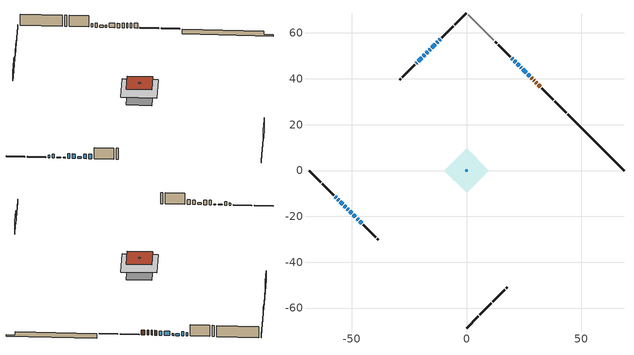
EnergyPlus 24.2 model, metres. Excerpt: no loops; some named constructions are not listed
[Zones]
conditioned space
 floor adiabatic (AdiabaticFloorConstruction): -9.62,0 0,9.62 9.62,0 0,-9.62 z3.72
 floor foundation (Slab1 construction): -6.8,0 0,6.8 6.8,0 0,-6.8 z-0.85
 wall outside (RimJoist1 construction): 0,-68.72 5.02,-63.7 / -68.72,0 -63.7,-5.02 / 0,68.72 -5.02,63.7 / 43.58,25.14 38.56,30.16 z1.28:1.58
 wall outside (RimJoist2 construction): 5.68,-63.05 10.7,-58.03 / -63.05,-5.68 -58.03,-10.7 / -5.68,63.05 -10.7,58.03 / 37.9,30.82 32.88,35.84 z1.28:1.58
 wall outside (AdiabaticWallConstruction 1): 32.23,36.49 31.36,37.36 / 30.71,38.01 30.31,38.41 / 29.66,39.06 29.27,39.46 / 28.61,40.11 28.16,40.56 z1.28:3.31
 wall outside (AdiabaticWallConstruction): -57.37,-11.35 -56.94,-11.79 z1.28:2.25; 27.51,41.21 26.79,41.93 z1.28:3.11; -11.35,57.37 -11.96,56.76 / -56.28,-12.44 -55.71,-13.02 z1.28:2.83; -55.05,-13.67 -53.99,-14.73 z1.28:1.59; -12.62,56.1 -13,55.72 z1.28:2.48; 26.13,42.59 24.63,44.1 / -52.14,-16.59 -51.51,-17.22 / -50.85,-17.87 -50.02,-18.7 / -47.78,-20.94 -47.15,-21.57 / -46.49,-22.23 -45.67,-23.06 z1.28:3.16; -13.65,55.07 -15.06,53.67 / -19.55,49.17 -20.95,47.77 z1.28:3.21; -53.33,-15.39 -52.79,-15.93 z1.28:1.56; 23.97,44.75 23.59,45.13 z1.28:2.17; 22.94,45.79 22.07,46.65 / -15.71,53.01 -16.36,52.36 z1.28:2.07; -17.02,51.71 -17.66,51.06 / -18.32,50.4 -18.9,49.83 z1.28:2.04; -49.37,-19.35 -48.43,-20.29 z1.28:2.02; 21.42,47.31 20.8,47.92 z1.28:3.06; 20.15,48.57 19.81,48.92 z1.28:2.68; -21.61,47.11 -21.99,46.73 z1.28:2.45
 wall outside (Wall1 construction): 11.35,-57.37 16.73,-51.99 / -45.01,-23.71 -39.63,-29.09 / -22.64,46.08 -28.02,40.7 / 19.15,49.57 13.78,54.95 z1.28:6.16
 wall outside (Wall2 construction): 17.39,-51.34 17.87,-50.85 / -38.98,-29.75 -38.49,-30.23 / -28.68,40.05 -29.16,39.56 / 13.12,55.6 12.64,56.09 z1.28:6.16
 wall foundation (FoundationWall1 construction): 44.24,24.48,-0.85 44.24,24.48,1.28 66.27,2.45,1.28 66.27,2.45,-0.24 68.72,0,-0.24 68.72,0,-0.85
 wall adiabatic (Wall4 construction): 11.98,56.74 0.66,68.07 z1.28:6.16
 window (WindowConstruction 11): -57.37,-11.35 -56.94,-11.79 z1.28:2.25
 window (WindowConstruction 5): 27.51,41.21 26.79,41.93 z1.28:3.11
 window (WindowConstruction 6): -11.35,57.37 -11.96,56.76 z1.28:2.83
 window (WindowConstruction 14): -56.28,-12.44 -55.71,-13.02 z1.28:2.83
 window (WindowConstruction 15): -55.05,-13.67 -53.99,-14.73 z1.28:1.58
 window (WindowConstruction 16): -12.62,56.1 -13,55.72 z1.28:2.47
 window (WindowConstruction 7): 26.13,42.59 24.63,44.1 z1.28:3.16
 window (WindowConstruction 8): -13.66,55.07 -15.06,53.67 z1.28:3.21
 window (WindowConstruction 12): -53.33,-15.39 -52.79,-15.93 z1.28:1.56
 window (WindowConstruction 9): -52.14,-16.59 -51.51,-17.22 z1.28:3.16
 window (WindowConstruction 10): -50.85,-17.87 -50.02,-18.7 z1.28:3.16
 window (WindowConstruction 22): 23.97,44.75 23.59,45.13 z1.28:2.17
 window (WindowConstruction 17): 22.93,45.79 22.07,46.65 z1.28:2.07
 window (WindowConstruction 18): -15.71,53.01 -16.36,52.36 z1.28:2.07
 window (WindowConstruction 19): -17.02,51.71 -17.66,51.06 z1.28:2.04
 window (WindowConstruction 20): -18.32,50.4 -18.89,49.83 z1.28:2.04
 window (WindowConstruction 21): -49.37,-19.35 -48.43,-20.29 z1.28:2.02
 window (WindowConstruction): 21.42,47.31 20.81,47.92 z1.28:3.06
 window (WindowConstruction 1): 20.15,48.57 19.81,48.91 z1.28:2.68
 window (WindowConstruction 2): -19.55,49.17 -20.95,47.77 z1.28:3.21
 window (WindowConstruction 3): -47.78,-20.94 -47.15,-21.57 z1.28:3.16
 window (WindowConstruction 4): -46.49,-22.23 -45.67,-23.06 z1.28:3.16
 window (WindowConstruction 13): -21.61,47.11 -21.99,46.74 z1.28:2.45
 door (Door): 32.23,36.49 31.37,37.36 z1.28:3.31
 door (Door 1): 30.71,38.01 30.31,38.41 z1.28:3.31
 door (Door 2): 29.66,39.07 29.27,39.45 z1.28:3.31
 door (Door 3): 28.61,40.11 28.17,40.56 z1.28:3.31
 ceiling adiabatic (AdiabaticFloorConstruction): 0,-9.62 9.62,0 0,9.62 -9.62,0 z3.72
 roof outside (Roof1 construction): 0,6.78 -6.78,0 0,-6.78 6.78,0 z6.16
 roof outside (AdiabaticRoofConstruction): 0.36,-0.36 0.36,0.36 -0.36,0.36 -0.36,-0.36 z6.16
 skylight (SkylightConstruction): 0.35,-0.35 0.35,0.35 -0.35,0.35 -0.35,-0.35 z6.16
[EnergyManagementSystem:Program]
component_loads_program: Set loads_htg_walls = 0; Set loads_htg_rim_joists = 0; Set loads_htg_foundation_walls = 0; Set loads_htg_floors = 0; Set loads_htg_slabs = 0; Set loads_htg_ceilings = 0; Set loads_htg_roofs = 0; Set loads_htg_windows_conduction = 0; Set loads_htg_windows_solar = 0; Set loads_htg_doors = 0; Set loads_htg_skylights_conduction = 0; Set loads_htg_skylights_solar = 0; Set loads_htg_internal_mass = 0; Set loads_htg_intgains = 0; Set loads_htg_lighting = 0; Set loads_htg_infil = 0; Set loads_htg_mechvent = 0; Set loads_htg_natvent = 0; Set loads_htg_whf = 0; Set loads_htg_ducts = 0; Set loads_clg_walls = 0; Set loads_clg_rim_joists = 0; Set loads_clg_foundation_walls = 0; Set loads_clg_floors = 0; Set loads_clg_slabs = 0; Set loads_clg_ceilings = 0; Set loads_clg_roofs = 0; Set loads_clg_windows_conduction = 0; Set loads_clg_windows_solar = 0; Set loads_clg_doors = 0; Set loads_clg_skylights_conduction = 0; Set loads_clg_skylights_solar = 0; Set loads_clg_internal_mass = 0; Set loads_clg_intgains = 0; Set loads_clg_lighting = 0; Set loads_clg_infil = 0; Set loads_clg_mechvent = 0; Set loads_clg_natvent = 0; Set loads_clg_whf = 0; Set loads_clg_ducts = 0; Set hr_walls = 0; Set hr_walls = hr_walls + s_conv_13 + s_ig_13 + s_sol_13 + s_lgt_13 + s_surf_13; Set hr_walls = hr_walls + s_conv_14 + s_ig_14 + s_sol_14 + s_lgt_14 + s_surf_14; Set hr_walls = hr_walls + s_conv_15 + s_ig_15 + s_sol_15 + s_lgt_15 + s_surf_15; Set hr_walls = hr_walls + s_conv_16 + s_ig_16 + s_sol_16 + s_lgt_16 + s_surf_16; Set hr_walls = hr_walls + s_conv_17 + s_ig_17 + s_sol_17 + s_lgt_17 + s_surf_17; Set hr_walls = hr_walls + s_conv_18 + s_ig_18 + s_sol_18 + s_lgt_18 + s_surf_18; Set hr_walls = hr_walls + s_conv_19 + s_ig_19 + s_sol_19 + s_lgt_19 + s_surf_19; Set hr_walls = hr_walls + s_conv_20 + s_ig_20 + s_sol_20 + s_lgt_20 + s_surf_20; Set hr_walls = hr_walls + s_conv_21 + s_ig_21 + s_sol_21 + s_lgt_21 + s_surf_21; Set hr_rim_joists = 0; Set hr_rim_joists = hr_rim_joists + s_conv_3 + s_ig_3 + s_sol_3 + s_lgt_3 + s_surf_3; Set hr_rim_joists = hr_rim_joists + s_conv_4 + s_ig_4 + s_sol_4 + s_lgt_4 + s_surf_4; Set hr_rim_joists = hr_rim_joists + s_conv_5 + s_ig_5 + s_sol_5 + s_lgt_5 + s_surf_5; Set hr_rim_joists = hr_rim_joists + s_conv_6 + s_ig_6 + s_sol_6 + s_lgt_6 + s_surf_6; Set hr_rim_joists = hr_rim_joists + s_conv_7 + s_ig_7 + s_sol_7 + s_lgt_7 + s_surf_7; Set hr_rim_joists = hr_rim_joists + s_conv_8 + s_ig_8 + s_sol_8 + s_lgt_8 + s_surf_8; Set hr_rim_joists = hr_rim_joists + s_conv_9 + s_ig_9 + s_sol_9 + s_lgt_9 + s_surf_9; Set hr_rim_joists = hr_rim_joists + s_conv_10 + s_ig_10 + s_sol_10 + s_lgt_10 + s_surf_10; Set hr_foundation_walls = 0; Set hr_foundation_walls = hr_foundation_walls + s_conv + s_ig + s_sol + s_lgt + s_surf; Set hr_floors = 0; Set hr_slabs = 0; Set hr_slabs = hr_slabs + s_conv_12 + s_ig_12 + s_sol_12 + s_lgt_12 + s_surf_12; Set hr_ceilings = 0; Set hr_roofs = 0; Set hr_roofs = hr_roofs + s_conv_11 + s_ig_11 + s_sol_11 + s_lgt_11 + s_surf_11; Set hr_windows_conduction = 0; Set hr_windows_conduction = hr_windows_conduction + ss_conv_4; Set hr_windows_conduction = hr_windows_conduction + ss_ig_4; Set hr_windows_conduction = hr_windows_conduction + ss_surf_4; Set hr_windows_conduction = hr_windows_conduction + ss_conv_5; Set hr_windows_conduction = hr_windows_conduction + ss_ig_5; Set hr_windows_conduction = hr_windows_conduction + ss_surf_5; Set hr_windows_conduction = hr_windows_conduction + ss_conv_6; Set hr_windows_conduction = hr_windows_conduction + ss_ig_6; Set hr_windows_conduction = hr_windows_conduction + ss_surf_6; Set hr_windows_conduction = hr_windows_conduction + ss_conv_7; Set hr_windows_conduction = hr_windows_conduction + ss_ig_7; Set hr_windows_conduction = hr_windows_conduction + ss_surf_7; Set hr_windows_conduction = hr_windows_conduction + ss_conv_8; Set hr_windows_conduction = hr_windows_conduction + ss_ig_8; Set hr_windows_conduction = hr_windows_conduction + ss_surf_8; Set hr_windows_conduction = hr_windows_conduction + ss_conv_9; Set hr_windows_conduction = hr_windows_conduction + ss_ig_9; Set hr_windows_conduction = hr_windows_conduction + ss_surf_9; Set hr_windows_conduction = hr_windows_conduction + ss_conv_10; Set hr_windows_conduction = hr_windows_conduction + ss_ig_10; Set hr_windows_conduction = hr_windows_conduction + ss_surf_10; Set hr_windows_conduction = hr_windows_conduction + ss_conv_11; Set hr_windows_conduction = hr_windows_conduction + ss_ig_11; Set hr_windows_conduction = hr_windows_conduction + ss_surf_11; Set hr_windows_conduction = hr_windows_conduction + ss_conv_12; Set hr_windows_conduction = hr_windows_conduction + ss_ig_12; Set hr_windows_conduction = hr_windows_conduction + ss_surf_12; Set hr_windows_conduction = hr_windows_conduction + ss_conv_13; Set hr_windows_conduction = hr_windows_conduction + ss_ig_13; Set hr_windows_conduction = hr_windows_conduction + ss_surf_13; Set hr_windows_conduction = hr_windows_conduction + ss_conv_14; Set hr_windows_conduction = hr_windows_conduction + ss_ig_14; Set hr_windows_conduction = hr_windows_conduction + ss_surf_14; Set hr_windows_conduction = hr_windows_conduction + ss_conv_16; Set hr_windows_conduction = hr_windows_conduction + ss_ig_16; Set hr_windows_conduction = hr_windows_conduction + ss_surf_16; Set hr_windows_conduction = hr_windows_conduction + ss_conv_17; Set hr_windows_conduction = hr_windows_conduction + ss_ig_17; Set hr_windows_conduction = hr_windows_conduction + ss_surf_17; Set hr_windows_conduction = hr_windows_conduction + ss_conv_18; Set hr_windows_conduction = hr_windows_conduction + ss_ig_18; Set hr_windows_conduction = hr_windows_conduction + ss_surf_18; Set hr_windows_conduction = hr_windows_conduction + ss_conv_19; Set hr_windows_conduction = hr_windows_conduction + ss_ig_19; Set hr_windows_conduction = hr_windows_conduction + ss_surf_19; Set hr_windows_conduction = hr_windows_conduction + ss_conv_20; Set hr_windows_conduction = hr_windows_conduction + ss_ig_20; Set hr_windows_conduction = hr_windows_conduction + ss_surf_20; Set hr_windows_conduction = hr_windows_conduction + ss_conv_21; Set hr_windows_conduction = hr_windows_conduction + ss_ig_21; Set hr_windows_conduction = hr_windows_conduction + ss_surf_21; Set hr_windows_conduction = hr_windows_conduction + ss_conv_22; Set hr_windows_conduction = hr_windows_conduction + ss_ig_22; Set hr_windows_conduction = hr_windows_conduction + ss_surf_22; Set hr_windows_conduction = hr_windows_conduction + ss_conv_23; Set hr_windows_conduction = hr_windows_conduction + ss_ig_23; Set hr_windows_conduction = hr_windows_conduction + ss_surf_23; Set hr_windows_conduction = hr_windows_conduction + ss_conv_24; Set hr_windows_conduction = hr_windows_conduction + ss_ig_24; Set hr_windows_conduction = hr_windows_conduction + ss_surf_24; Set hr_windows_conduction = hr_windows_conduction + ss_conv_25; Set hr_windows_conduction = hr_windows_conduction + ss_ig_25; Set hr_windows_conduction = hr_windows_conduction + ss_surf_25; Set hr_windows_conduction = hr_windows_conduction + ss_conv_26; Set hr_windows_conduction = hr_windows_conduction + ss_ig_26; Set hr_windows_conduction = hr_windows_conduction + ss_surf_26; Set hr_windows_conduction = hr_windows_conduction + ss_conv_27; Set hr_windows_conduction = hr_windows_conduction + ss_ig_27; Set hr_windows_conduction = hr_windows_conduction + ss_surf_27; Set hr_windows_solar = 0; Set hr_windows_solar = hr_windows_solar - ss_trans_in * ZoneTimestep * 3600 + ss_back_out * ZoneTimestep * 3600 + ss_trans_out * ZoneTimestep * 3600; Set hr_windows_solar = hr_windows_solar - ss_trans_in_1 * ZoneTimestep * 3600 + ss_back_out_1 * ZoneTimestep * 3600 + ss_trans_out_1 * ZoneTimestep * 3600; Set hr_windows_solar = hr_windows_solar - ss_trans_in_2 * ZoneTimestep * 3600 + ss_back_out_2 * ZoneTimestep * 3600 + ss_trans_out_2 * ZoneTimestep * 3600; Set hr_windows_solar = hr_windows_solar - ss_trans_in_3 * ZoneTimestep * 3600 + ss_back_out_3 * ZoneTimestep * 3600 + ss_trans_out_3 * ZoneTimestep * 3600; Set hr_windows_solar = hr_windows_solar - ss_trans_in_4 * ZoneTimestep * 3600 + ss_back_out_4 * ZoneTimestep * 3600 + ss_trans_out_4 * ZoneTimestep * 3600; Set hr_windows_solar = hr_windows_solar - ss_trans_in_5 * ZoneTimestep * 3600 + ss_back_out_5 * ZoneTimestep * 3600 + ss_trans_out_5 * ZoneTimestep * 3600; Set hr_windows_solar = hr_windows_solar - ss_trans_in_6 * ZoneTimestep * 3600 + ss_back_out_6 * ZoneTimestep * 3600 + ss_trans_out_6 * ZoneTimestep * 3600; Set hr_windows_solar = hr_windows_solar - ss_trans_in_7 * ZoneTimestep * 3600 + ss_back_out_7 * ZoneTimestep * 3600 + ss_trans_out_7 * ZoneTimestep * 3600; Set hr_windows_solar = hr_windows_solar - ss_trans_in_8 * ZoneTimestep * 3600 + ss_back_out_8 * ZoneTimestep * 3600 + ss_trans_out_8 * ZoneTimestep * 3600; Set hr_windows_solar = hr_windows_solar - ss_trans_in_9 * ZoneTimestep * 3600 + ss_back_out_9 * ZoneTimestep * 3600 + ss_trans_out_9 * ZoneTimestep * 3600; Set hr_windows_solar = hr_windows_solar - ss_trans_in_10 * ZoneTimestep * 3600 + ss_back_out_10 * ZoneTimestep * 3600 + ss_trans_out_10 * ZoneTimestep * 3600; Set hr_windows_solar = hr_windows_solar - ss_trans_in_12 * ZoneTimestep * 3600 + ss_back_out_12 * ZoneTimestep * 3600 + ss_trans_out_12 * ZoneTimestep * 3600; Set hr_windows_solar = hr_windows_solar - ss_trans_in_13 * ZoneTimestep * 3600 + ss_back_out_13 * ZoneTimestep * 3600 + ss_trans_out_13 * ZoneTimestep * 3600; Set hr_windows_solar = hr_windows_solar - ss_trans_in_14 * ZoneTimestep * 3600 + ss_back_out_14 * ZoneTimestep * 3600 + ss_trans_out_14 * ZoneTimestep * 3600; Set hr_windows_solar = hr_windows_solar - ss_trans_in_15 * ZoneTimestep * 3600 + ss_back_out_15 * ZoneTimestep * 3600 + ss_trans_out_15 * ZoneTimestep * 3600; Set hr_windows_solar = hr_windows_solar - ss_trans_in_16 * ZoneTimestep * 3600 + ss_back_out_16 * ZoneTimestep * 3600 + ss_trans_out_16 * ZoneTimestep * 3600; Set hr_windows_solar = hr_windows_solar - ss_trans_in_17 * ZoneTimestep * 3600 + ss_back_out_17 * ZoneTimestep * 3600 + ss_trans_out_17 * ZoneTimestep * 3600; Set hr_windows_solar = hr_windows_solar - ss_trans_in_18 * ZoneTimestep * 3600 + ss_back_out_18 * ZoneTimestep * 3600 + ss_trans_out_18 * ZoneTimestep * 3600; Set hr_windows_solar = hr_windows_solar - ss_trans_in_19 * ZoneTimestep * 3600 + ss_back_out_19 * ZoneTimestep * 3600 + ss_trans_out_19 * ZoneTimestep * 3600; Set hr_windows_solar = hr_windows_solar - ss_trans_in_20 * ZoneTimestep * 3600 + ss_back_out_20 * ZoneTimestep * 3600 + ss_trans_out_20 * ZoneTimestep * 3600; Set hr_windows_solar = hr_windows_solar - ss_trans_in_21 * ZoneTimestep * 3600 + ss_back_out_21 * ZoneTimestep * 3600 + ss_trans_out_21 * ZoneTimestep * 3600; Set hr_windows_solar = hr_windows_solar - ss_trans_in_22 * ZoneTimestep * 3600 + ss_back_out_22 * ZoneTimestep * 3600 + ss_trans_out_22 * ZoneTimestep * 3600; Set hr_windows_solar = hr_windows_solar - ss_trans_in_23 * ZoneTimestep * 3600 + ss_back_out_23 * ZoneTimestep * 3600 + ss_trans_out_23 * ZoneTimestep * 3600; Set hr_doors = 0; Set hr_doors = hr_doors + ss_sol; Set hr_doors = hr_doors + ss_lgt; Set hr_doors = hr_doors + ss_conv; Set hr_doors = hr_doors + ss_ig; Set hr_doors = hr_doors + ss_surf; Set hr_doors = hr_doors + ss_sol_1; Set hr_doors = hr_doors + ss_lgt_1; Set hr_doors = hr_doors + ss_conv_1; Set hr_doors = hr_doors + ss_ig_1; Set hr_doors = hr_doors + ss_surf_1; Set hr_doors = hr_doors + ss_sol_2; Set hr_doors = hr_doors + ss_lgt_2; Set hr_doors = hr_doors + ss_conv_2; Set hr_doors = hr_doors + ss_ig_2; Set hr_doors = hr_doors + ss_surf_2; Set hr_doors = hr_doors + ss_sol_3; Set hr_doors = hr_doors + ss_lgt_3; Set hr_doors = hr_doors + ss_conv_3; Set hr_doors = hr_doors + ss_ig_3; Set hr_doors = hr_doors + ss_surf_3; Set hr_skylights_conduction = 0; Set hr_skylights_conduction = hr_skylights_conduction + ss_conv_15; Set hr_skylights_conduction = hr_skylights_conduction + ss_ig_15; Set hr_skylights_conduction = hr_skylights_conduction + ss_surf_15; Set hr_skylights_solar = 0; Set hr_skylights_solar = hr_skylights_solar - ss_trans_in_11 * ZoneTimestep * 3600 + ss_back_out_11 * ZoneTimestep * 3600 + ss_trans_out_11 * ZoneTimestep * 3600; Set hr_internal_mass = 0; Set hr_internal_mass = hr_internal_mass + s_conv_1 + s_ig_1 + s_sol_1 + s_lgt_1 + s_surf_1; Set hr_internal_mass = hr_internal_mass + s_conv_2 + s_ig_2 + s_sol_2 + s_lgt_2 + s_surf_2; Set hr_internal_mass = hr_internal_mass + im_conv + im_ig + im_sol + im_lgt + im_surf; Set hr_internal_mass = hr_internal_mass + im_conv_1 + im_ig_1 + im_sol_1 + im_lgt_1 + im_surf_1; Set hr_intgains = 0; Set hr_intgains = hr_intgains - ig_ee_conv - ig_ee_rad - ig_ee_conv_1 - ig_ee_rad_1 - ig_ee_conv_2 - ig_ee_rad_2 - ig_ee_conv_3 - ig_ee_rad_3 - ig_ee_conv_4 - ig_ee_rad_4 - ig_ee_conv_5 - ig_ee_rad_5 - ig_ee_conv_6 - ig_ee_rad_6 - ig_oe_conv - ig_oe_rad - ig_oe_conv_1 - ig_oe_rad_1 - ig_oe_conv_2 - ig_oe_rad_2 - ig_oe_conv_3 - ig_oe_rad_3 - ig_oe_conv_4 - ig_oe_rad_4 - ig_ppl_conv - ig_ppl_rad; Set hr_lighting = 0; Set hr_lighting = hr_lighting - ig_lgt_conv - ig_lgt_rad - ig_lgt_vis; Set hr_infil = 0; Set hr_infil = hr_infil - airflow_gain + airflow_loss; Set hr_natvent = 0; Set hr_natvent = hr_natvent - airflow_gain_1 + airflow_loss_1; Set hr_whf = 0; Set hr_whf = hr_whf - airflow_gain_2 + airflow_loss_2; Set hr_mechvent = 0; Set hr_mechvent = hr_mechvent - mv_conv - mv_rad - mv_conv_1 - mv_rad_1 - mv_conv_2 - mv_rad_2 - mv_conv_3 - mv_rad_3 - mv_conv_4 - mv_rad_4 - mv_conv_5 - mv_rad_5 - mv_conv_6 - mv_rad_6; Set hr_ducts = 0; Set hr_intgains = hr_intgains + dhw_loss * (0.64*(1-dhw_rtf) + 1.0*dhw_rtf); Set htg_mode = 0; Set clg_mode = 0; If (htg_load_cond > 0); Set htg_mode = 1.0; ElseIf (clg_load_cond > 0); Set clg_mode = 1.0; Else; Set htg_season = 0; Set clg_season = 0; If ((DayOfYear >= 1) && (DayOfYear <= 365)); Set clg_season = 1; EndIf; If ((DayOfYear >= 1) && (DayOfYear <= 365)); Set htg_season = 1; EndIf; If ((airflow_gain_1 <> 0) || (airflow_loss_1 <> 0)) && (clg_season == 1); Set clg_mode = 1.0; ElseIf ((airflow_gain_2 <> 0) || (airflow_loss_2 <> 0)) && (clg_season == 1); Set clg_mode = 1.0; Else; Set Tmid_setpoint = (htg_sp_s_1 + clg_sp_s_1) / 2; If (tin_s_1 > Tmid_setpoint) && (clg_season == 1); Set clg_mode = 1.0; ElseIf (tin_s_1 < Tmid_setpoint) && (htg_season == 1); Set htg_mode = 1.0; EndIf; EndIf; EndIf; Set loads_htg_walls = loads_htg_walls + (hr_walls * htg_mode * 1); Set loads_htg_rim_joists = loads_htg_rim_joists + (hr_rim_joists * htg_mode * 1); Set loads_htg_foundation_walls = loads_htg_foundation_walls + (hr_foundation_walls * htg_mode * 1); Set loads_htg_floors = loads_htg_floors + (hr_floors * htg_mode * 1); Set loads_htg_slabs = loads_htg_slabs + (hr_slabs * htg_mode * 1); Set loads_htg_ceilings = loads_htg_ceilings + (hr_ceilings * htg_mode * 1); Set loads_htg_roofs = loads_htg_roofs + (hr_roofs * htg_mode * 1); Set loads_htg_windows_conduction = loads_htg_windows_conduction + (hr_windows_conduction * htg_mode * 1); Set loads_htg_windows_solar = loads_htg_windows_solar + (hr_windows_solar * htg_mode * 1); Set loads_htg_doors = loads_htg_doors + (hr_doors * htg_mode * 1); Set loads_htg_skylights_conduction = loads_htg_skylights_conduction + (hr_skylights_conduction * htg_mode * 1); Set loads_htg_skylights_solar = loads_htg_skylights_solar + (hr_skylights_solar * htg_mode * 1); Set loads_htg_internal_mass = loads_htg_internal_mass + (hr_internal_mass * htg_mode * 1); Set loads_htg_intgains = loads_htg_intgains + (hr_intgains * htg_mode * 1); Set loads_htg_lighting = loads_htg_lighting + (hr_lighting * htg_mode * 1); Set loads_htg_infil = loads_htg_infil + (hr_infil * htg_mode * 1); Set loads_htg_mechvent = loads_htg_mechvent + (hr_mechvent * htg_mode * 1); Set loads_htg_natvent = loads_htg_natvent + (hr_natvent * htg_mode * 1); Set loads_htg_whf = loads_htg_whf + (hr_whf * htg_mode * 1); Set loads_htg_ducts = loads_htg_ducts + (hr_ducts * htg_mode * 1); Set loads_clg_walls = loads_clg_walls + (-hr_walls * clg_mode * 1); Set loads_clg_rim_joists = loads_clg_rim_joists + (-hr_rim_joists * clg_mode * 1); Set loads_clg_foundation_walls = loads_clg_foundation_walls + (-hr_foundation_walls * clg_mode * 1); Set loads_clg_floors = loads_clg_floors + (-hr_floors * clg_mode * 1); Set loads_clg_slabs = loads_clg_slabs + (-hr_slabs * clg_mode * 1); Set loads_clg_ceilings = loads_clg_ceilings + (-hr_ceilings * clg_mode * 1); Set loads_clg_roofs = loads_clg_roofs + (-hr_roofs * clg_mode * 1); Set loads_clg_windows_conduction = loads_clg_windows_conduction + (-hr_windows_conduction * clg_mode * 1); Set loads_clg_windows_solar = loads_clg_windows_solar + (-hr_windows_solar * clg_mode * 1); Set loads_clg_doors = loads_clg_doors + (-hr_doors * clg_mode * 1); Set loads_clg_skylights_conduction = loads_clg_skylights_conduction + (-hr_skylights_conduction * clg_mode * 1); Set loads_clg_skylights_solar = loads_clg_skylights_solar + (-hr_skylights_solar * clg_mode * 1); Set loads_clg_internal_mass = loads_clg_internal_mass + (-hr_internal_mass * clg_mode * 1); Set loads_clg_intgains = loads_clg_intgains + (-hr_intgains * clg_mode * 1); Set loads_clg_lighting = loads_clg_lighting + (-hr_lighting * clg_mode * 1); Set loads_clg_infil = loads_clg_infil + (-hr_infil * clg_mode * 1); Set loads_clg_mechvent = loads_clg_mechvent + (-hr_mechvent * clg_mode * 1); Set loads_clg_natvent = loads_clg_natvent + (-hr_natvent * clg_mode * 1); Set loads_clg_whf = loads_clg_whf + (-hr_whf * clg_mode * 1); Set loads_clg_ducts = loads_clg_ducts + (-hr_ducts * clg_mode * 1)
natural_vent_program: Set Tin = tin_s; Set Tout = tout_s; Set Wout = out_wt_s; Set Pbar = out_pb_s; Set Phiout = (@RhFnTdbWPb Tout Wout Pbar); Set MaxHR = 0.0115; Set Tnvsp = (htg_sp_s + clg_sp_s) / 2; Set NVavail = natural_vent_s; Set ClgSsnAvail = cool_season; Set Qnv = 0; Set Qwhf = 0; Set whole_house_fan_act = 0; If ((Wout < MaxHR) && (Tin > Tout) && (Tin > Tnvsp) && (ClgSsnAvail > 0)); Set WHF_Flow = 0; Set Adj = (Tin-Tnvsp)/(Tin-Tout); Set Adj = (@Min Adj 1); Set Adj = (@Max Adj 0); If (WHF_Flow > 0); Set Qwhf = WHF_Flow*Adj; Set WHF_W = 0; Set whole_house_fan_act = WHF_W*Adj; ElseIf (NVavail > 0); Set NVArea = 0.0; Set Cs = 0.00025008176202701005; Set Cw = 3.702006148634145e-05; Set Tdiff = Tin-Tout; Set dT = (@Abs Tdiff); Set Vwind = site_vw_s; Set SGNV = NVArea*Adj*((((Cs*dT)+(Cw*(Vwind^2)))^0.5)/1000); Set MaxNV = 4.254445738317313; Set Qnv = (@Min SGNV MaxNV); EndIf; EndIf; Set natural_vent_flow_act = Qnv; Set whole_house_fan_flow_act = Qwhf; Set natural_vent_program_Qnv = Qnv; Set natural_vent_program_Qwhf = Qwhf
Sequential_Fraction_Schedule_2_program: If tout_db > 10.0; Set Sequential_Fraction_Schedule_2_act = 0; Else; Set Sequential_Fraction_Schedule_2_act = NULL; EndIf
total_airflows_program: Set total_infil_flow_rate = 0; Set total_mechvent_flow_rate = 0; Set total_natvent_flow_rate = 0; Set total_whf_flow_rate = 0; Set total_infil_flow_rate = total_infil_flow_rate + (infil_program_Qinf * 1); Set total_mechvent_flow_rate = total_mechvent_flow_rate + (infil_program_Qfan * 1); Set total_natvent_flow_rate = total_natvent_flow_rate + (natural_vent_program_Qnv * 1); Set total_whf_flow_rate = total_whf_flow_rate + (natural_vent_program_Qwhf * 1)
total_loads_program: Set loads_htg_tot = 0; Set loads_clg_tot = 0; If htg_load_cond > 0; Set loads_htg_tot = loads_htg_tot + (htg_load_cond - clg_load_cond) * 1.0; EndIf; Set loads_htg_tot = (@Max loads_htg_tot 0); If clg_load_cond > 0; Set loads_clg_tot = loads_clg_tot + (clg_load_cond - htg_load_cond) * 1.0; EndIf; Set loads_clg_tot = (@Max loads_clg_tot 0)
unmet_hours_program: Set htg_unmet_hours = 0; Set clg_unmet_hours = 0; Set unit_htg_unmet_hours = 0; If ((DayOfYear >= 1) && (DayOfYear <= 365)); Set unit_htg_unmet_hours = unit_htg_unmet_hours + conditioned_space_htg_unmet_s; If unit_htg_unmet_hours > htg_unmet_hours; Set htg_unmet_hours = unit_htg_unmet_hours; EndIf; EndIf; Set unit_clg_unmet_hours = 0; If ((DayOfYear >= 1) && (DayOfYear <= 365)); Set unit_clg_unmet_hours = unit_clg_unmet_hours + conditioned_space_clg_unmet_s; If unit_clg_unmet_hours > clg_unmet_hours; Set clg_unmet_hours = unit_clg_unmet_hours; EndIf; EndIf
water_heater_EC_adj: If WarmupFlag == 0; Set dhw_e_cons = water_heater_energy + water_heater_on_cycle_parasitic + water_heater_off_cycle_parasitic; Set water_heater_ec_adj_act = 0.0 * dhw_e_cons / 1; EndIf
[EnergyManagementSystem:ProgramCallingManager]
air_source_heat_pump_supply_fan_disaggregate_program_calling_manager: EndOfSystemTimestepBeforeHVACReporting; air_source_heat_pump_supply_fan_disaggregate_program
air_source_heat_pump_supply_fan_power_program_calling_manager: AfterPredictorBeforeHVACManagers; air_source_heat_pump_supply_fan_power_program
boiler_hydronic_pump_disaggregate_program_calling_manager: EndOfSystemTimestepBeforeHVACReporting; boiler_hydronic_pump_disaggregate_program
boiler_hydronic_pump_power_program_calling_manager: EndOfSystemTimestepBeforeHVACReporting; boiler_hydronic_pump_power_program
component_loads_program_calling_manager: EndOfZoneTimestepAfterZoneReporting; component_loads_program
fridge_schedule_program_calling_manager: BeginZoneTimestepAfterInitHeatBalance; fridge_schedule_program
infil_program_calling_manager: BeginZoneTimestepAfterInitHeatBalance; infil_program
natural_vent_program_calling_manager: BeginZoneTimestepAfterInitHeatBalance; natural_vent_program
Sequential_Fraction_Schedule_2_program_manager: BeginZoneTimestepAfterInitHeatBalance; Sequential_Fraction_Schedule_2_program
total_airflows_program_calling_manager: EndOfZoneTimestepAfterZoneReporting; total_airflows_program
total_loads_program_calling_manager: EndOfZoneTimestepAfterZoneReporting; total_loads_program
unmet_hours_program_calling_manager: EndOfZoneTimestepBeforeZoneReporting; unmet_hours_program
water_heater_EC_adj_ProgramManager: EndOfSystemTimestepBeforeHVACReporting; water_heater_EC_adj
[EnergyManagementSystem:OutputVariable] Type of Data in Variable=Summed
Name | EMS Variable | Update Frequency | EMS Program or Subroutine | Units
air source heat pump supply fan disaggregate clg | air_source_heat_pump_supply_fan_clg | SystemTimestep | air_source_heat_pump_supply_fan_disaggregate_program | J
air source heat pump supply fan disaggregate htg primary | air_source_heat_pump_supply_fan_primary_htg | SystemTimestep | air_source_heat_pump_supply_fan_disaggregate_program | J
boiler hydronic pump disaggregate htg backup | boiler_hydronic_pump_backup_htg | SystemTimestep | boiler_hydronic_pump_disaggregate_program | J
loads_htg_tot_peakload_outvar; loads_htg_tot_annual_outvar; Energy Management System Output Variable 1; Energy Management System Output Variable 45 | loads_htg_tot | ZoneTimestep | total_loads_program | J
loads_clg_tot_peakload_outvar; loads_clg_tot_annual_outvar; Energy Management System Output Variable 2; Energy Management System Output Variable 46 | loads_clg_tot | ZoneTimestep | total_loads_program | J
htg_unmet_hours_annual_outvar; Energy Management System Output Variable 3 | htg_unmet_hours | ZoneTimestep | unmet_hours_program | hr
clg_unmet_hours_annual_outvar; Energy Management System Output Variable 4 | clg_unmet_hours | ZoneTimestep | unmet_hours_program | hr
loads_htg_roofs_annual_outvar; Energy Management System Output Variable 5 | loads_htg_roofs | ZoneTimestep | component_loads_program | J
loads_htg_ceilings_annual_outvar; Energy Management System Output Variable 6 | loads_htg_ceilings | ZoneTimestep | component_loads_program | J
loads_htg_walls_annual_outvar; Energy Management System Output Variable 7 | loads_htg_walls | ZoneTimestep | component_loads_program | J
loads_htg_rim_joists_annual_outvar; Energy Management System Output Variable 8 | loads_htg_rim_joists | ZoneTimestep | component_loads_program | J
loads_htg_foundation_walls_annual_outvar; Energy Management System Output Variable 9 | loads_htg_foundation_walls | ZoneTimestep | component_loads_program | J
loads_htg_doors_annual_outvar; Energy Management System Output Variable 10 | loads_htg_doors | ZoneTimestep | component_loads_program | J
loads_htg_windows_conduction_annual_outvar; Energy Management System Output Variable 11 | loads_htg_windows_conduction | ZoneTimestep | component_loads_program | J
loads_htg_windows_solar_annual_outvar; Energy Management System Output Variable 12 | loads_htg_windows_solar | ZoneTimestep | component_loads_program | J
loads_htg_skylights_conduction_annual_outvar; Energy Management System Output Variable 13 | loads_htg_skylights_conduction | ZoneTimestep | component_loads_program | J
loads_htg_skylights_solar_annual_outvar; Energy Management System Output Variable 14 | loads_htg_skylights_solar | ZoneTimestep | component_loads_program | J
loads_htg_floors_annual_outvar; Energy Management System Output Variable 15 | loads_htg_floors | ZoneTimestep | component_loads_program | J
loads_htg_slabs_annual_outvar; Energy Management System Output Variable 16 | loads_htg_slabs | ZoneTimestep | component_loads_program | J
loads_htg_internal_mass_annual_outvar; Energy Management System Output Variable 17 | loads_htg_internal_mass | ZoneTimestep | component_loads_program | J
loads_htg_infil_annual_outvar; Energy Management System Output Variable 18 | loads_htg_infil | ZoneTimestep | component_loads_program | J
loads_htg_natvent_annual_outvar; Energy Management System Output Variable 19 | loads_htg_natvent | ZoneTimestep | component_loads_program | J
loads_htg_mechvent_annual_outvar; Energy Management System Output Variable 20 | loads_htg_mechvent | ZoneTimestep | component_loads_program | J
loads_htg_whf_annual_outvar; Energy Management System Output Variable 21 | loads_htg_whf | ZoneTimestep | component_loads_program | J
loads_htg_ducts_annual_outvar; Energy Management System Output Variable 22 | loads_htg_ducts | ZoneTimestep | component_loads_program | J
loads_htg_intgains_annual_outvar; Energy Management System Output Variable 23 | loads_htg_intgains | ZoneTimestep | component_loads_program | J
loads_htg_lighting_annual_outvar; Energy Management System Output Variable 24 | loads_htg_lighting | ZoneTimestep | component_loads_program | J
loads_clg_roofs_annual_outvar; Energy Management System Output Variable 25 | loads_clg_roofs | ZoneTimestep | component_loads_program | J
loads_clg_ceilings_annual_outvar; Energy Management System Output Variable 26 | loads_clg_ceilings | ZoneTimestep | component_loads_program | J
loads_clg_walls_annual_outvar; Energy Management System Output Variable 27 | loads_clg_walls | ZoneTimestep | component_loads_program | J
loads_clg_rim_joists_annual_outvar; Energy Management System Output Variable 28 | loads_clg_rim_joists | ZoneTimestep | component_loads_program | J
loads_clg_foundation_walls_annual_outvar; Energy Management System Output Variable 29 | loads_clg_foundation_walls | ZoneTimestep | component_loads_program | J
loads_clg_doors_annual_outvar; Energy Management System Output Variable 30 | loads_clg_doors | ZoneTimestep | component_loads_program | J
loads_clg_windows_conduction_annual_outvar; Energy Management System Output Variable 31 | loads_clg_windows_conduction | ZoneTimestep | component_loads_program | J
loads_clg_windows_solar_annual_outvar; Energy Management System Output Variable 32 | loads_clg_windows_solar | ZoneTimestep | component_loads_program | J
loads_clg_skylights_conduction_annual_outvar; Energy Management System Output Variable 33 | loads_clg_skylights_conduction | ZoneTimestep | component_loads_program | J
loads_clg_skylights_solar_annual_outvar; Energy Management System Output Variable 34 | loads_clg_skylights_solar | ZoneTimestep | component_loads_program | J
loads_clg_floors_annual_outvar; Energy Management System Output Variable 35 | loads_clg_floors | ZoneTimestep | component_loads_program | J
loads_clg_slabs_annual_outvar; Energy Management System Output Variable 36 | loads_clg_slabs | ZoneTimestep | component_loads_program | J
loads_clg_internal_mass_annual_outvar; Energy Management System Output Variable 37 | loads_clg_internal_mass | ZoneTimestep | component_loads_program | J
loads_clg_infil_annual_outvar; Energy Management System Output Variable 38 | loads_clg_infil | ZoneTimestep | component_loads_program | J
loads_clg_natvent_annual_outvar; Energy Management System Output Variable 39 | loads_clg_natvent | ZoneTimestep | component_loads_program | J
loads_clg_mechvent_annual_outvar; Energy Management System Output Variable 40 | loads_clg_mechvent | ZoneTimestep | component_loads_program | J
loads_clg_whf_annual_outvar; Energy Management System Output Variable 41 | loads_clg_whf | ZoneTimestep | component_loads_program | J
loads_clg_ducts_annual_outvar; Energy Management System Output Variable 42 | loads_clg_ducts | ZoneTimestep | component_loads_program | J
loads_clg_intgains_annual_outvar; Energy Management System Output Variable 43 | loads_clg_intgains | ZoneTimestep | component_loads_program | J
loads_clg_lighting_annual_outvar; Energy Management System Output Variable 44 | loads_clg_lighting | ZoneTimestep | component_loads_program | J
[Schedule:Day:Interval]
interior lighting schedule day: No, 01:00, 0.108182, 04:00, 0.0901515, 05:00, 0.0991667, 06:00, 0.162273, 07:00, 0.270455, 08:00, 0.342576, 10:00, 0.369621, 11:00, 0.351591, 12:00, 0.333561, 13:00, 0.324545, 14:00, 0.31553, 15:00, 0.333561, 16:00, 0.369621, 17:00, 0.450758, 18:00, 0.585985, 19:00, 0.775303, 20:00, 0.955606, 21:00, 0.991667, 22:00, 0.712197, 23:00, 0.360606, 24:00, 0.162273
interior lighting schedule day 1: No, 01:00, 0.100909, 04:00, 0.0840909, 05:00, 0.0925, 06:00, 0.151364, 07:00, 0.252273, 08:00, 0.319545, 10:00, 0.344773, 11:00, 0.327955, 12:00, 0.311136, 13:00, 0.302727, 14:00, 0.294318, 15:00, 0.311136, 16:00, 0.344773, 17:00, 0.420455, 18:00, 0.546591, 19:00, 0.723182, 20:00, 0.891364, 21:00, 0.925, 22:00, 0.664318, 23:00, 0.336364, 24:00, 0.151364
interior lighting schedule day 2: No, 01:00, 0.0927273, 04:00, 0.0772727, 05:00, 0.085, 06:00, 0.139091, 07:00, 0.231818, 08:00, 0.293636, 10:00, 0.316818, 11:00, 0.301364, 12:00, 0.285909, 13:00, 0.278182, 14:00, 0.270455, 15:00, 0.285909, 16:00, 0.316818, 17:00, 0.386364, 18:00, 0.502273, 19:00, 0.664545, 20:00, 0.819091, 21:00, 0.85, 22:00, 0.610455, 23:00, 0.309091, 24:00, 0.139091
interior lighting schedule day 3: No, 01:00, 0.0845455, 04:00, 0.0704545, 05:00, 0.0775, 06:00, 0.126818, 07:00, 0.211364, 08:00, 0.267727, 10:00, 0.288864, 11:00, 0.274773, 12:00, 0.260682, 13:00, 0.253636, 14:00, 0.246591, 15:00, 0.260682, 16:00, 0.288864, 17:00, 0.352273, 18:00, 0.457955, 19:00, 0.605909, 20:00, 0.746818, 21:00, 0.775, 22:00, 0.556591, 23:00, 0.281818, 24:00, 0.126818
interior lighting schedule day 4: No, 01:00, 0.0763636, 04:00, 0.0636364, 05:00, 0.07, 06:00, 0.114545, 07:00, 0.190909, 08:00, 0.241818, 10:00, 0.260909, 11:00, 0.248182, 12:00, 0.235455, 13:00, 0.229091, 14:00, 0.222727, 15:00, 0.235455, 16:00, 0.260909, 17:00, 0.318182, 18:00, 0.413636, 19:00, 0.547273, 20:00, 0.674545, 21:00, 0.7, 22:00, 0.502727, 23:00, 0.254545, 24:00, 0.114545
interior lighting schedule day 5: No, 01:00, 0.0727273, 04:00, 0.0606061, 05:00, 0.0666667, 06:00, 0.109091, 07:00, 0.181818, 08:00, 0.230303, 10:00, 0.248485, 11:00, 0.236364, 12:00, 0.224242, 13:00, 0.218182, 14:00, 0.212121, 15:00, 0.224242, 16:00, 0.248485, 17:00, 0.30303, 18:00, 0.393939, 19:00, 0.521212, 20:00, 0.642424, 21:00, 0.666667, 22:00, 0.478788, 23:00, 0.242424, 24:00, 0.109091
interior lighting schedule day 6: No, 01:00, 0.0745455, 04:00, 0.0621212, 05:00, 0.0683333, 06:00, 0.111818, 07:00, 0.186364, 08:00, 0.236061, 10:00, 0.254697, 11:00, 0.242273, 12:00, 0.229848, 13:00, 0.223636, 14:00, 0.217424, 15:00, 0.229848, 16:00, 0.254697, 17:00, 0.310606, 18:00, 0.403788, 19:00, 0.534242, 20:00, 0.658485, 21:00, 0.683333, 22:00, 0.490758, 23:00, 0.248485, 24:00, 0.111818
interior lighting schedule day 7: No, 01:00, 0.08, 04:00, 0.0666667, 05:00, 0.0733333, 06:00, 0.12, 07:00, 0.2, 08:00, 0.253333, 10:00, 0.273333, 11:00, 0.26, 12:00, 0.246667, 13:00, 0.24, 14:00, 0.233333, 15:00, 0.246667, 16:00, 0.273333, 17:00, 0.333333, 18:00, 0.433333, 19:00, 0.573333, 20:00, 0.706667, 21:00, 0.733333, 22:00, 0.526667, 23:00, 0.266667, 24:00, 0.12
interior lighting schedule day 8: No, 01:00, 0.0890909, 04:00, 0.0742424, 05:00, 0.0816667, 06:00, 0.133636, 07:00, 0.222727, 08:00, 0.282121, 10:00, 0.304394, 11:00, 0.289545, 12:00, 0.274697, 13:00, 0.267273, 14:00, 0.259848, 15:00, 0.274697, 16:00, 0.304394, 17:00, 0.371212, 18:00, 0.482576, 19:00, 0.638485, 20:00, 0.78697, 21:00, 0.816667, 22:00, 0.586515, 23:00, 0.29697, 24:00, 0.133636
interior lighting schedule day 9: No, 01:00, 0.0972727, 04:00, 0.0810606, 05:00, 0.0891667, 06:00, 0.145909, 07:00, 0.243182, 08:00, 0.30803, 10:00, 0.332348, 11:00, 0.316136, 12:00, 0.299924, 13:00, 0.291818, 14:00, 0.283712, 15:00, 0.299924, 16:00, 0.332348, 17:00, 0.405303, 18:00, 0.526894, 19:00, 0.697121, 20:00, 0.859242, 21:00, 0.891667, 22:00, 0.640379, 23:00, 0.324242, 24:00, 0.145909
interior lighting schedule day 10: No, 01:00, 0.105455, 04:00, 0.0878788, 05:00, 0.0966667, 06:00, 0.158182, 07:00, 0.263636, 08:00, 0.333939, 10:00, 0.360303, 11:00, 0.342727, 12:00, 0.325152, 13:00, 0.316364, 14:00, 0.307576, 15:00, 0.325152, 16:00, 0.360303, 17:00, 0.439394, 18:00, 0.571212, 19:00, 0.755758, 20:00, 0.931515, 21:00, 0.966667, 22:00, 0.694242, 23:00, 0.351515, 24:00, 0.158182
interior lighting schedule day 11: No, 01:00, 0.109091, 04:00, 0.0909091, 05:00, 0.1, 06:00, 0.163636, 07:00, 0.272727, 08:00, 0.345455, 10:00, 0.372727, 11:00, 0.354545, 12:00, 0.336364, 13:00, 0.327273, 14:00, 0.318182, 15:00, 0.336364, 16:00, 0.372727, 17:00, 0.454545, 18:00, 0.590909, 19:00, 0.781818, 20:00, 0.963636, 21:00, 1, 22:00, 0.718182, 23:00, 0.363636, 24:00, 0.163636
interior lighting schedule default day; occupants schedule default day; clothes dryer schedule default day; cooking range schedule default day; mech vent bath fan 0 schedule default day; mech vent bath fan 1 schedule default day; mech vent range fan 0 schedule default day; misc plug loads schedule default day; general water use schedule default day; clothes dryer exhaust 0 schedule default day; cooling season schedule day; cooling season schedule day 2; cooling season schedule default day; exterior lighting schedule default day; natural vent schedule default day: No, 24:00, 0
occupants schedule day: No, 05:00, 0.426829, 06:00, 0.719512, 07:00, 1, 08:00, 0.670732, 09:00, 0.329268, 14:00, 0.170732, 15:00, 0.231707, 16:00, 0.329268, 17:00, 0.5, 18:00, 0.670732, 19:00, 0.829268, 21:00, 1, 22:00, 0.853659, 23:00, 0.646341, 24:00, 0.426829
clothes dryer schedule day; clothes dryer exhaust 0 schedule day: No, 01:00, 0.123457, 02:00, 0.0740741, 03:00, 0.0493827, 04:00, 0.0246914, 05:00, 0.0493827, 06:00, 0.0740741, 07:00, 0.197531, 08:00, 0.395062, 09:00, 0.592593, 10:00, 0.839506, 11:00, 0.962963, 12:00, 1, 13:00, 0.91358, 14:00, 0.82716, 15:00, 0.716049, 16:00, 0.753086, 17:00, 0.679012, 18:00, 0.666667, 20:00, 0.62963, 21:00, 0.641975, 22:00, 0.666667, 23:00, 0.54321, 24:00, 0.296296
cooking range schedule day: No, 05:00, 0.0597015, 06:00, 0.11194, 07:00, 0.171642, 08:00, 0.291045, 11:00, 0.343284, 12:00, 0.402985, 13:00, 0.462687, 14:00, 0.343284, 15:00, 0.291045, 16:00, 0.402985, 17:00, 0.567164, 18:00, 1, 19:00, 0.850746, 20:00, 0.432836, 21:00, 0.291045, 22:00, 0.231343, 23:00, 0.171642, 24:00, 0.11194
mech vent bath fan 0 schedule day; mech vent bath fan 1 schedule day: No, 07:00, 0, 08:00, 1, 09:00, 0.2, 24:00, 0
mech vent range fan 0 schedule day: No, 18:00, 0, 19:00, 1, 20:00, 0.2, 24:00, 0
misc plug loads schedule day: No, 06:00, 0.705882, 07:00, 0.745098, 08:00, 0.803922, 15:00, 0.823529, 16:00, 0.862745, 17:00, 0.921569, 18:00, 0.980392, 19:00, 1, 20:00, 0.980392, 21:00, 0.941176, 22:00, 0.862745, 23:00, 0.784314, 24:00, 0.72549
general water use schedule day: No, 01:00, 0.315068, 03:00, 0.287671, 04:00, 0.342466, 05:00, 0.369863, 06:00, 0.520548, 07:00, 0.60274, 08:00, 0.534247, 10:00, 0.506849, 11:00, 0.465753, 14:00, 0.479452, 15:00, 0.534247, 16:00, 0.589041, 17:00, 0.69863, 18:00, 0.876712, 19:00, 0.890411, 20:00, 0.986301, 21:00, 1, 22:00, 0.863014, 23:00, 0.616438, 24:00, 0.465753
cooling season schedule day 1: No, 24:00, 1
exterior lighting schedule day: No, 01:00, 0.566667, 03:00, 0.524167, 05:00, 0.495833, 06:00, 0.5525, 07:00, 0.623333, 08:00, 0.580833, 09:00, 0.439167, 10:00, 0.354167, 12:00, 0.34, 13:00, 0.354167, 14:00, 0.396667, 15:00, 0.425, 16:00, 0.495833, 17:00, 0.623333, 18:00, 0.793333, 19:00, 0.906667, 20:00, 0.963333, 21:00, 0.991667, 22:00, 0.920833, 23:00, 0.793333, 24:00, 0.665833
exterior lighting schedule day 1: No, 01:00, 0.528571, 03:00, 0.488929, 05:00, 0.4625, 06:00, 0.515357, 07:00, 0.581429, 08:00, 0.541786, 09:00, 0.409643, 10:00, 0.330357, 12:00, 0.317143, 13:00, 0.330357, 14:00, 0.37, 15:00, 0.396429, 16:00, 0.4625, 17:00, 0.581429, 18:00, 0.74, 19:00, 0.845714, 20:00, 0.898571, 21:00, 0.925, 22:00, 0.858929, 23:00, 0.74, 24:00, 0.621071
exterior lighting schedule day 10: No, 01:00, 0.552381, 03:00, 0.510952, 05:00, 0.483333, 06:00, 0.538571, 07:00, 0.607619, 08:00, 0.56619, 09:00, 0.428095, 10:00, 0.345238, 12:00, 0.331429, 13:00, 0.345238, 14:00, 0.386667, 15:00, 0.414286, 16:00, 0.483333, 17:00, 0.607619, 18:00, 0.773333, 19:00, 0.88381, 20:00, 0.939048, 21:00, 0.966667, 22:00, 0.897619, 23:00, 0.773333, 24:00, 0.649048
exterior lighting schedule day 11: No, 01:00, 0.571429, 03:00, 0.528571, 05:00, 0.5, 06:00, 0.557143, 07:00, 0.628571, 08:00, 0.585714, 09:00, 0.442857, 10:00, 0.357143, 12:00, 0.342857, 13:00, 0.357143, 14:00, 0.4, 15:00, 0.428571, 16:00, 0.5, 17:00, 0.628571, 18:00, 0.8, 19:00, 0.914286, 20:00, 0.971429, 21:00, 1, 22:00, 0.928571, 23:00, 0.8, 24:00, 0.671429
exterior lighting schedule day 2: No, 01:00, 0.485714, 03:00, 0.449286, 05:00, 0.425, 06:00, 0.473571, 07:00, 0.534286, 08:00, 0.497857, 09:00, 0.376429, 10:00, 0.303571, 12:00, 0.291429, 13:00, 0.303571, 14:00, 0.34, 15:00, 0.364286, 16:00, 0.425, 17:00, 0.534286, 18:00, 0.68, 19:00, 0.777143, 20:00, 0.825714, 21:00, 0.85, 22:00, 0.789286, 23:00, 0.68, 24:00, 0.570714
exterior lighting schedule day 3: No, 01:00, 0.442857, 03:00, 0.409643, 05:00, 0.3875, 06:00, 0.431786, 07:00, 0.487143, 08:00, 0.453929, 09:00, 0.343214, 10:00, 0.276786, 12:00, 0.265714, 13:00, 0.276786, 14:00, 0.31, 15:00, 0.332143, 16:00, 0.3875, 17:00, 0.487143, 18:00, 0.62, 19:00, 0.708571, 20:00, 0.752857, 21:00, 0.775, 22:00, 0.719643, 23:00, 0.62, 24:00, 0.520357
exterior lighting schedule day 4: No, 01:00, 0.4, 03:00, 0.37, 05:00, 0.35, 06:00, 0.39, 07:00, 0.44, 08:00, 0.41, 09:00, 0.31, 10:00, 0.25, 12:00, 0.24, 13:00, 0.25, 14:00, 0.28, 15:00, 0.3, 16:00, 0.35, 17:00, 0.44, 18:00, 0.56, 19:00, 0.64, 20:00, 0.68, 21:00, 0.7, 22:00, 0.65, 23:00, 0.56, 24:00, 0.47
exterior lighting schedule day 5: No, 01:00, 0.380952, 03:00, 0.352381, 05:00, 0.333333, 06:00, 0.371429, 07:00, 0.419048, 08:00, 0.390476, 09:00, 0.295238, 10:00, 0.238095, 12:00, 0.228571, 13:00, 0.238095, 14:00, 0.266667, 15:00, 0.285714, 16:00, 0.333333, 17:00, 0.419048, 18:00, 0.533333, 19:00, 0.609524, 20:00, 0.647619, 21:00, 0.666667, 22:00, 0.619048, 23:00, 0.533333, 24:00, 0.447619
exterior lighting schedule day 6: No, 01:00, 0.390476, 03:00, 0.36119, 05:00, 0.341667, 06:00, 0.380714, 07:00, 0.429524, 08:00, 0.400238, 09:00, 0.302619, 10:00, 0.244048, 12:00, 0.234286, 13:00, 0.244048, 14:00, 0.273333, 15:00, 0.292857, 16:00, 0.341667, 17:00, 0.429524, 18:00, 0.546667, 19:00, 0.624762, 20:00, 0.66381, 21:00, 0.683333, 22:00, 0.634524, 23:00, 0.546667, 24:00, 0.45881
exterior lighting schedule day 7: No, 01:00, 0.419048, 03:00, 0.387619, 05:00, 0.366667, 06:00, 0.408571, 07:00, 0.460952, 08:00, 0.429524, 09:00, 0.324762, 10:00, 0.261905, 12:00, 0.251429, 13:00, 0.261905, 14:00, 0.293333, 15:00, 0.314286, 16:00, 0.366667, 17:00, 0.460952, 18:00, 0.586667, 19:00, 0.670476, 20:00, 0.712381, 21:00, 0.733333, 22:00, 0.680952, 23:00, 0.586667, 24:00, 0.492381
exterior lighting schedule day 8: No, 01:00, 0.466667, 03:00, 0.431667, 05:00, 0.408333, 06:00, 0.455, 07:00, 0.513333, 08:00, 0.478333, 09:00, 0.361667, 10:00, 0.291667, 12:00, 0.28, 13:00, 0.291667, 14:00, 0.326667, 15:00, 0.35, 16:00, 0.408333, 17:00, 0.513333, 18:00, 0.653333, 19:00, 0.746667, 20:00, 0.793333, 21:00, 0.816667, 22:00, 0.758333, 23:00, 0.653333, 24:00, 0.548333
exterior lighting schedule day 9: No, 01:00, 0.509524, 03:00, 0.47131, 05:00, 0.445833, 06:00, 0.496786, 07:00, 0.560476, 08:00, 0.522262, 09:00, 0.394881, 10:00, 0.318452, 12:00, 0.305714, 13:00, 0.318452, 14:00, 0.356667, 15:00, 0.382143, 16:00, 0.445833, 17:00, 0.560476, 18:00, 0.713333, 19:00, 0.815238, 20:00, 0.86619, 21:00, 0.891667, 22:00, 0.827976, 23:00, 0.713333, 24:00, 0.59869
[Schedule:Week:Daily]
clothes dryer exhaust 0 schedule Week Rule - Jan1-Dec31: clothes dryer exhaust 0 schedule day, clothes dryer exhaust 0 schedule day, clothes dryer exhaust 0 schedule day, clothes dryer exhaust 0 schedule day, clothes dryer exhaust 0 schedule day, clothes dryer exhaust 0 schedule day, clothes dryer exhaust 0 schedule day, clothes dryer exhaust 0 schedule default day, clothes dryer exhaust 0 schedule default day, clothes dryer exhaust 0 schedule default day, clothes dryer exhaust 0 schedule default day, clothes dryer exhaust 0 schedule default day
cooling season schedule Week Rule - Jan1-May26: cooling season schedule day, cooling season schedule day, cooling season schedule day, cooling season schedule day, cooling season schedule day, cooling season schedule day, cooling season schedule day, cooling season schedule default day, cooling season schedule default day, cooling season schedule default day, cooling season schedule default day, cooling season schedule default day
cooling season schedule Week Rule - May27-Jun2: cooling season schedule day, cooling season schedule day, cooling season schedule day, cooling season schedule day, cooling season schedule day, cooling season schedule day 1, cooling season schedule day 1, cooling season schedule default day, cooling season schedule default day, cooling season schedule default day, cooling season schedule default day, cooling season schedule default day
cooling season schedule Week Rule - Jun3-Sep29: cooling season schedule day 1, cooling season schedule day 1, cooling season schedule day 1, cooling season schedule day 1, cooling season schedule day 1, cooling season schedule day 1, cooling season schedule day 1, cooling season schedule default day, cooling season schedule default day, cooling season schedule default day, cooling season schedule default day, cooling season schedule default day
cooling season schedule Week Rule - Sep30-Oct6: cooling season schedule day 1, cooling season schedule day 2, cooling season schedule day 2, cooling season schedule day 2, cooling season schedule day 2, cooling season schedule day 2, cooling season schedule day 2, cooling season schedule default day, cooling season schedule default day, cooling season schedule default day, cooling season schedule default day, cooling season schedule default day
cooling season schedule Week Rule - Oct7-Dec31: cooling season schedule day 2, cooling season schedule day 2, cooling season schedule day 2, cooling season schedule day 2, cooling season schedule day 2, cooling season schedule day 2, cooling season schedule day 2, cooling season schedule default day, cooling season schedule default day, cooling season schedule default day, cooling season schedule default day, cooling season schedule default day
exterior lighting schedule Week Rule - Jun3-Jun30: exterior lighting schedule day 5, exterior lighting schedule day 5, exterior lighting schedule day 5, exterior lighting schedule day 5, exterior lighting schedule day 5, exterior lighting schedule day 5, exterior lighting schedule day 5, exterior lighting schedule default day, exterior lighting schedule default day, exterior lighting schedule default day, exterior lighting schedule default day, exterior lighting schedule default day
exterior lighting schedule Week Rule - Jul1-Jul28: exterior lighting schedule day 6, exterior lighting schedule day 6, exterior lighting schedule day 6, exterior lighting schedule day 6, exterior lighting schedule day 6, exterior lighting schedule day 6, exterior lighting schedule day 6, exterior lighting schedule default day, exterior lighting schedule default day, exterior lighting schedule default day, exterior lighting schedule default day, exterior lighting schedule default day
exterior lighting schedule Week Rule - Jul29-Aug4: exterior lighting schedule day 6, exterior lighting schedule day 6, exterior lighting schedule day 6, exterior lighting schedule day 7, exterior lighting schedule day 7, exterior lighting schedule day 7, exterior lighting schedule day 7, exterior lighting schedule default day, exterior lighting schedule default day, exterior lighting schedule default day, exterior lighting schedule default day, exterior lighting schedule default day
exterior lighting schedule Week Rule - Aug5-Aug25: exterior lighting schedule day 7, exterior lighting schedule day 7, exterior lighting schedule day 7, exterior lighting schedule day 7, exterior lighting schedule day 7, exterior lighting schedule day 7, exterior lighting schedule day 7, exterior lighting schedule default day, exterior lighting schedule default day, exterior lighting schedule default day, exterior lighting schedule default day, exterior lighting schedule default day
exterior lighting schedule Week Rule - Aug26-Sep1: exterior lighting schedule day 7, exterior lighting schedule day 7, exterior lighting schedule day 7, exterior lighting schedule day 7, exterior lighting schedule day 7, exterior lighting schedule day 7, exterior lighting schedule day 8, exterior lighting schedule default day, exterior lighting schedule default day, exterior lighting schedule default day, exterior lighting schedule default day, exterior lighting schedule default day
exterior lighting schedule Week Rule - Sep2-Sep29: exterior lighting schedule day 8, exterior lighting schedule day 8, exterior lighting schedule day 8, exterior lighting schedule day 8, exterior lighting schedule day 8, exterior lighting schedule day 8, exterior lighting schedule day 8, exterior lighting schedule default day, exterior lighting schedule default day, exterior lighting schedule default day, exterior lighting schedule default day, exterior lighting schedule default day
exterior lighting schedule Week Rule - Sep30-Oct6: exterior lighting schedule day 8, exterior lighting schedule day 9, exterior lighting schedule day 9, exterior lighting schedule day 9, exterior lighting schedule day 9, exterior lighting schedule day 9, exterior lighting schedule day 9, exterior lighting schedule default day, exterior lighting schedule default day, exterior lighting schedule default day, exterior lighting schedule default day, exterior lighting schedule default day
exterior lighting schedule Week Rule - Oct7-Oct27: exterior lighting schedule day 9, exterior lighting schedule day 9, exterior lighting schedule day 9, exterior lighting schedule day 9, exterior lighting schedule day 9, exterior lighting schedule day 9, exterior lighting schedule day 9, exterior lighting schedule default day, exterior lighting schedule default day, exterior lighting schedule default day, exterior lighting schedule default day, exterior lighting schedule default day
exterior lighting schedule Week Rule - Oct28-Nov3: exterior lighting schedule day 9, exterior lighting schedule day 9, exterior lighting schedule day 9, exterior lighting schedule day 9, exterior lighting schedule day 10, exterior lighting schedule day 10, exterior lighting schedule day 10, exterior lighting schedule default day, exterior lighting schedule default day, exterior lighting schedule default day, exterior lighting schedule default day, exterior lighting schedule default day
exterior lighting schedule Week Rule - Nov4-Nov24: exterior lighting schedule day 10, exterior lighting schedule day 10, exterior lighting schedule day 10, exterior lighting schedule day 10, exterior lighting schedule day 10, exterior lighting schedule day 10, exterior lighting schedule day 10, exterior lighting schedule default day, exterior lighting schedule default day, exterior lighting schedule default day, exterior lighting schedule default day, exterior lighting schedule default day
exterior lighting schedule Week Rule - Nov25-Dec1: exterior lighting schedule day 10, exterior lighting schedule day 10, exterior lighting schedule day 10, exterior lighting schedule day 10, exterior lighting schedule day 10, exterior lighting schedule day 10, exterior lighting schedule day 11, exterior lighting schedule default day, exterior lighting schedule default day, exterior lighting schedule default day, exterior lighting schedule default day, exterior lighting schedule default day
exterior lighting schedule Week Rule - Dec2-Dec31: exterior lighting schedule day 11, exterior lighting schedule day 11, exterior lighting schedule day 11, exterior lighting schedule day 11, exterior lighting schedule day 11, exterior lighting schedule day 11, exterior lighting schedule day 11, exterior lighting schedule default day, exterior lighting schedule default day, exterior lighting schedule default day, exterior lighting schedule default day, exterior lighting schedule default day
natural vent schedule Week Rule - Jan1-Dec31: natural vent schedule default day, natural vent schedule default day, natural vent schedule default day, natural vent schedule default day, natural vent schedule default day, natural vent schedule default day, natural vent schedule default day, natural vent schedule default day, natural vent schedule default day, natural vent schedule default day, natural vent schedule default day, natural vent schedule default day
[Schedule:Year]
clothes dryer exhaust 0 schedule: clothes dryer exhaust 0 schedule Week Rule - Jan1-Dec31, 1, 1, 12, 31
cooling season schedule: cooling season schedule Week Rule - Jan1-May26, 1, 1, 5, 26, cooling season schedule Week Rule - May27-Jun2, 5, 27, 6, 2, cooling season schedule Week Rule - Jun3-Sep29, 6, 3, 9, 29, cooling season schedule Week Rule - Sep30-Oct6, 9, 30, 10, 6, cooling season schedule Week Rule - Oct7-Dec31, 10, 7, 12, 31
natural vent schedule: natural vent schedule Week Rule - Jan1-Dec31, 1, 1, 12, 31
[Schedule:Constant]
Sequential Fraction Schedule 2: Hourly Value=1
